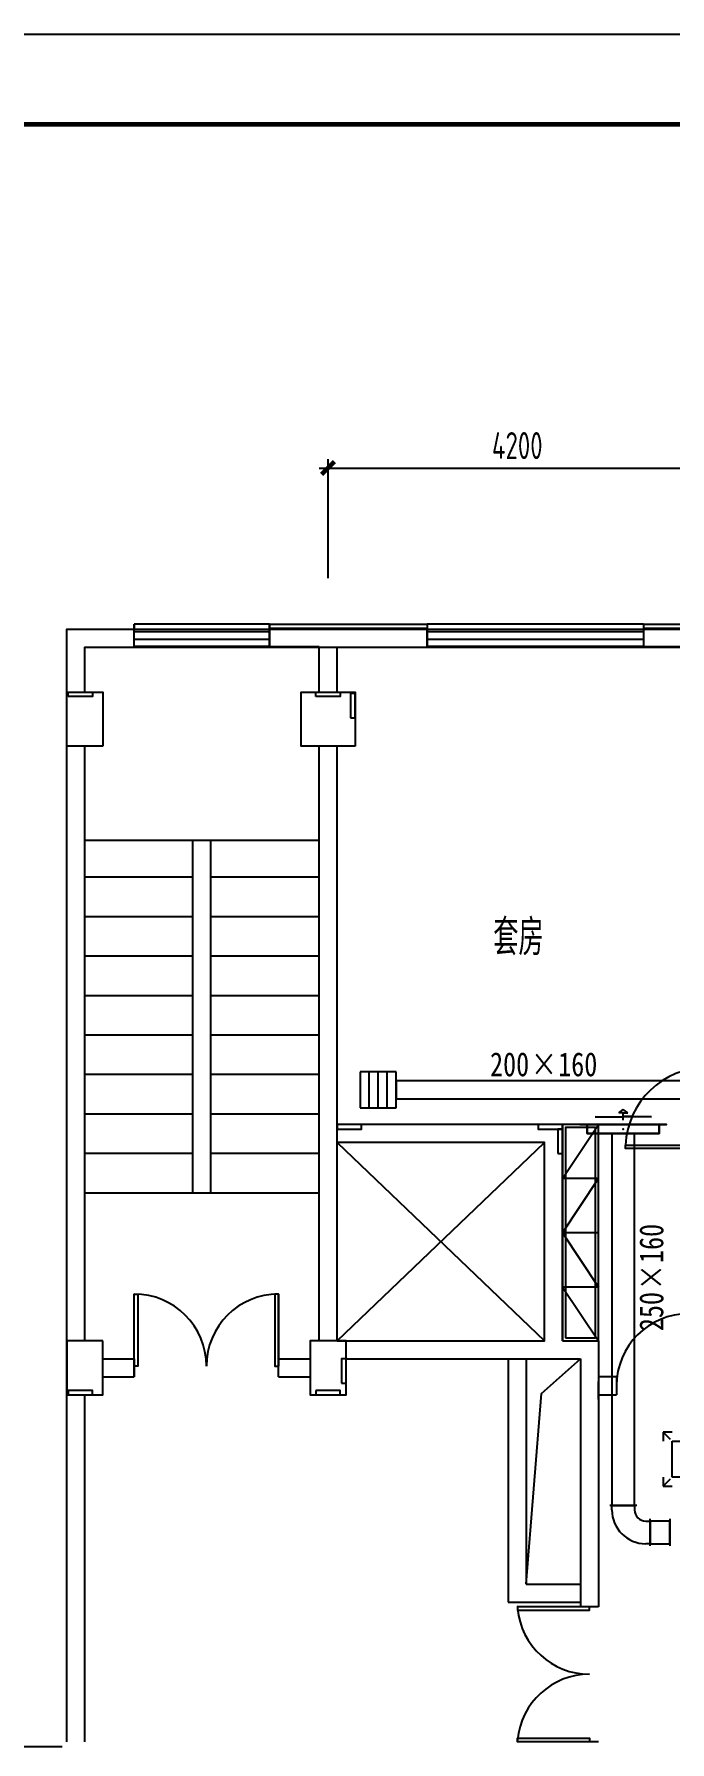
# Model space of a CAD drawing. Extents: x 428750 to 517850, y -31607 to 62245.
# Drawn here: x 445891 to 452945, y 43293 to 62245 of the extents above; entities that cross this region are included whole.
import ezdxf

# ---------------------------------------------------------------- set-up
doc = ezdxf.new("R2010")
doc.units = 0
doc.header["$LTSCALE"] = 15
for name, color, linetype in [('ACS_HFG_FK', 200, 'Continuous'), ('ACS_SFG_FK', 3, 'Continuous'), ('BORDER', 7, 'Continuous'), ('DUCT-回风标注', 3, 'Continuous'), ('DUCT-回风管', 6, 'Continuous'), ('DUCT-送风标注', 3, 'Continuous'), ('DUCT-送风法兰', 2, 'Continuous'), ('DUCT-送风管', 4, 'Continuous'), ('DUCT-送风管端线', 2, 'Continuous'), ('图层1', 7, 'Continuous'), ('图层2', 3, 'Continuous'), ('图层3', 30, 'Continuous'), ('图层4', 251, 'Continuous'), ('图层5', 86, 'Continuous')]:
    doc.layers.add(name, color=color, linetype=linetype)
doc.styles.add('TSSD_Dimension', font='Tssdeng.shx', dxfattribs={"width": 0.7, "bigfont": 'hztxt.shx'})
doc.styles.add('TSSD_Norm', font='Tssdeng.shx', dxfattribs={"width": 0.7, "bigfont": 'hztxt.shx'})
doc.styles.add('宋体', font='SIMSUN.TTC', dxfattribs={"width": 0.8})
doc.dimstyles.new('TSSD_100_100', dxfattribs={"dimtxt": 300, "dimasz": 100, "dimexe": 100, "dimexo": 250, "dimgap": 100, "dimtad": 1, "dimdec": 0, "dimzin": 0, "dimdsep": 46, "dimtxsty": 'TSSD_Dimension', "dimblk": 'ARCHTICK', "dimcen": 0, "dimdle": 100, "dimclrt": 7, "dimadec": 0, "dimazin": 0, "dimtfac": 1, "dimtdec": 0, "dimtix": 1, "dimtmove": 2, "dimatfit": 3, "dimldrblk": 'ARCHTICK', "dimfxl": 1, "dimtolj": 1, "dimtzin": 0, "dimarcsym": 0})

# ---------------------------------------------------------------- blocks, each defined once
blk = doc.blocks.new('_ArchTick')
at = {"color": 0, "const_width": 0.5}
blk.add_lwpolyline([(-0.71, -0.71), (0.71, 0.71)], dxfattribs=at)
blk = doc.blocks.new('*D121')
at = {"layer": 'Defpoints', "color": 0}
for p in [(453352, 57429), (449152, 55959), (453352, 55939)]:
    blk.add_point(p, dxfattribs=at)
at = {"layer": '图层5', "color": 0, "lineweight": -2}
for p, q in [((449052, 57429), (453452, 57429)), ((449152, 56209), (449152, 57529)), ((453352, 56189), (453352, 57529))]:
    blk.add_line(p, q, dxfattribs=at)
at = {"layer": '图层5', "color": 0, "lineweight": -2, "xscale": 100, "yscale": 100, "zscale": 100, "rotation": 180}
blk.add_blockref('_ArchTick', (449152, 57429), dxfattribs=at)
at = {"layer": '图层5', "color": 0, "lineweight": -2, "xscale": 100, "yscale": 100, "zscale": 100}
blk.add_blockref('_ArchTick', (453352, 57429), dxfattribs=at)
at = {"layer": '图层5', "color": 7, "insert": (451252, 57679), "char_height": 300, "attachment_point": 5, "style": 'TSSD_Dimension'}
blk.add_mtext('\\A1;4200', dxfattribs=at)
blk = doc.blocks.new('H-DTDFFS-7')
for p, q in [((-0.5, 0.5), (-0.5, -0.5)), ((-0.5, 0.5), (0.5, 0.5)), ((0.5, 0.6), (0.5, -0.6)), ((-0.5, -0.5), (0.5, -0.5))]:
    blk.add_line(p, q)
blk.add_point((0, 0))
mesh = blk.add_polymesh((2, 7))
for k, corner in enumerate([(-0.5, -0.5), (-0.5, -0.333), (-0.5, -0.167), (-0.5, 0), (-0.5, 0.167), (-0.5, 0.333), (-0.5, 0.5), (-0.5, -0.5, 1), (-0.5, -0.333, 1), (-0.5, -0.167, 1), (-0.5, 0, 1), (-0.5, 0.167, 1), (-0.5, 0.333, 1), (-0.5, 0.5, 1)]):
    mesh.set_mesh_vertex(divmod(k, 7), corner)
mesh = blk.add_polymesh((2, 7))
for k, corner in enumerate([(-0.5, 0.5), (-0.5, 0.5), (-0.25, 0.5), (0, 0.5), (0.25, 0.5), (0.5, 0.5), (0.5, 0.5), (-0.5, 0.5, 1), (-0.5, 0.5, 1), (-0.25, 0.5, 1), (0, 0.5, 1), (0.25, 0.5, 1), (0.5, 0.5, 1), (0.5, 0.5, 1)]):
    mesh.set_mesh_vertex(divmod(k, 7), corner)
mesh = blk.add_polymesh((2, 7))
for k, corner in enumerate([(0.5, 0.6), (0.5, 0.5), (0.5, 0.25), (0.5, 0), (0.5, -0.25), (0.5, -0.5), (0.5, -0.6), (0.5, 0.6, 1), (0.5, 0.5, 1), (0.5, 0.25, 1), (0.5, 0, 1), (0.5, -0.25, 1), (0.5, -0.5, 1), (0.5, -0.6, 1)]):
    mesh.set_mesh_vertex(divmod(k, 7), corner)
mesh = blk.add_polymesh((2, 7))
for k, corner in enumerate([(0.5, -0.5), (0.5, -0.5), (0.25, -0.5), (0, -0.5), (-0.25, -0.5), (-0.5, -0.5), (-0.5, -0.5), (0.5, -0.5, 1), (0.5, -0.5, 1), (0.25, -0.5, 1), (0, -0.5, 1), (-0.25, -0.5, 1), (-0.5, -0.5, 1), (-0.5, -0.5, 1)]):
    mesh.set_mesh_vertex(divmod(k, 7), corner)
blk = doc.blocks.new('SFFH3')
for p, q in [((-2.42, 0), (-1.91, 1.96)), ((-1.91, 1.96), (-1.91, 0.01)), ((-4, 0.31), (-5.85, 0)), ((-4, -0.31), (-5.85, 0)), ((-4, 0), (-4, 0.31)), ((0, 0), (-4, 0)), ((-4, 0), (-4, -0.31)), ((-1.91, -1.95), (-1.91, 0.01)), ((-1.42, 0), (-1.91, -1.95))]:
    blk.add_line(p, q)
blk = doc.blocks.new('H-DTDFFS-3-H')
for p, q in [((-0.5, 0.5), (-0.5, -0.5)), ((0.5, 0.5), (-0.5, 0.5)), ((-0.25, 0.5), (-0.25, -0.5)), ((0, 0.5), (0, -0.5)), ((0.25, 0.5), (0.25, -0.5)), ((0.5, -0.5), (0.5, 0.5)), ((-0.5, -0.5), (0.5, -0.5))]:
    blk.add_line(p, q)
blk = doc.blocks.new('H-DTDFFS-2')
for p, q in [((-0.5, 0.75), (-0.75, 0.75)), ((-0.75, 0.75), (-0.75, 0.5)), ((-0.75, 0.75), (-0.557, 0.557)), ((-0.5, 0.5), (0.5, 0.5)), ((-0.5, -0.5), (-0.5, 0.5)), ((0.75, 0.75), (0.5, 0.75)), ((0.5, 0.5), (0.5, -0.5)), ((0.75, 0.75), (0.557, 0.557)), ((0.75, 0.5), (0.75, 0.75)), ((-0.25, -0.25), (-0.25, 0.25)), ((-0.25, 0.25), (0.25, 0.25)), ((0.25, 0.25), (0.25, -0.25)), ((0.25, -0.25), (-0.25, -0.25)), ((-0.75, -0.5), (-0.75, -0.75)), ((-0.557, -0.557), (-0.75, -0.75)), ((-0.75, -0.75), (-0.5, -0.75)), ((0.5, -0.5), (-0.5, -0.5)), ((0.5, -0.75), (0.75, -0.75)), ((0.557, -0.557), (0.75, -0.75)), ((0.75, -0.75), (0.75, -0.5))]:
    blk.add_line(p, q)
blk.add_point((0, 0))

msp = doc.modelspace()

# ---------------------------------------------------------------- linework, layer by layer
at = {"layer": 'BORDER', "elevation": 283.476}
msp.add_lwpolyline([(428750, 20245.151), (428750, 62245.151), (517850, 62245.151), (517850, 20245.151)], close=True, dxfattribs=at)
at = {"layer": 'BORDER', "const_width": 50, "elevation": 283.476}
msp.add_lwpolyline([(431250, 21245.151), (431250, 61245.151), (516850, 61245.151), (516850, 21245.151)], close=True, dxfattribs=at)
at = {"layer": 'DUCT-回风管'}
for p, q in [((455684.8, 50630), (449910, 50630)), ((449910, 50630), (449910, 50430)), ((449910, 50430), (455684.8, 50430))]:
    msp.add_line(p, q, dxfattribs=at)
at = {"layer": 'DUCT-送风法兰'}
for p, q in [((452577.474, 45917.132), (452277.474, 45917.132)), ((452727.574, 45467.032), (452727.574, 45767.032)), ((452944.9, 45767.032), (452944.9, 45467.032))]:
    msp.add_line(p, q, dxfattribs=at)
at = {"layer": 'DUCT-送风管'}
for p, q in [((452302.474, 50043.089), (452302.474, 45917.232)), ((452552.474, 50043.089), (452302.474, 50043.089)), ((452552.474, 45917.232), (452552.474, 50043.089)), ((452302.474, 45867.032), (452302.474, 45917.032)), ((452552.474, 45917.032), (452552.474, 45867.032)), ((452677.474, 45742.032), (452727.474, 45742.032)), ((452944.8, 45742.032), (452727.674, 45742.032)), ((452727.474, 45492.032), (452677.474, 45492.032)), ((452727.674, 45492.032), (452944.8, 45492.032))]:
    msp.add_line(p, q, dxfattribs=at)
for radius in [375, 125]:
    msp.add_arc((452677.474, 45867.032), radius, 180, 270, dxfattribs=at)
at = {"layer": 'DUCT-送风管端线'}
for p, q in [((452302.474, 45917.232), (452552.474, 45917.232)), ((452302.474, 45917.032), (452552.474, 45917.032)), ((452727.474, 45492.032), (452727.474, 45742.032)), ((452727.674, 45742.032), (452727.674, 45492.032)), ((452944.8, 45492.032), (452944.8, 45742.032))]:
    msp.add_line(p, q, dxfattribs=at)
at = {"layer": '图层1'}
for p, q in [((448502.415, 55698.12, 283.476), (448502.415, 55648.12, 283.476)), ((448502.415, 55698.12, 283.476), (449152.415, 55698.12, 283.476)), ((449152.415, 55648.12, 283.476), (448502.415, 55648.12, 283.476)), ((448502.415, 55648.12, 283.476), (448502.415, 55448.12, 283.476)), ((449152.415, 55698.12, 283.476), (450252.415, 55698.12, 283.476)), ((450252.415, 55648.12, 283.476), (449152.415, 55648.12, 283.476)), ((450252.415, 55698.12, 283.476), (450252.415, 55648.12, 283.476)), ((450252.415, 55448.12, 283.476), (450252.415, 55648.12, 283.476)), ((452652.415, 55698.12, 283.476), (452652.415, 55648.12, 283.476)), ((452652.415, 55698.12, 283.476), (453552.415, 55698.12, 283.476)), ((453552.415, 55648.12, 283.476), (452652.415, 55648.12, 283.476)), ((452652.415, 55648.12, 283.476), (452652.415, 55448.12, 283.476)), ((448502.415, 55448.12, 283.476), (449052.415, 55448.12, 283.476)), ((449052.412, 54943.089, 283.476), (449052.412, 55443.089, 283.476)), ((449252.412, 54943.089, 283.476), (449252.412, 55443.089, 283.476)), ((452652.415, 55448.12, 283.476), (453552.415, 55448.12, 283.476)), ((449052.412, 47743.089, 283.476), (449052.412, 54343.089, 283.476)), ((449252.412, 47743.089, 283.476), (449252.412, 54343.089, 283.476)), ((451752.412, 47743.089, 283.476), (452152.412, 47743.089, 283.476)), ((452152.412, 47743.089, 283.476), (452152.412, 44793.089, 283.476)), ((446652.412, 47543.089, 283.476), (447002.412, 47543.089, 283.476)), ((447002.412, 47343.089, 283.476), (447002.412, 47543.089, 283.476)), ((447002.412, 47543.089, 283.476), (447002.412, 47343.089, 283.476)), ((448602.412, 47343.089, 283.476), (448602.412, 47543.089, 283.476)), ((448602.412, 47543.089, 283.476), (448952.412, 47543.089, 283.476)), ((451152.412, 47543.089, 283.476), (451152.412, 44843.089, 283.476)), ((451352.412, 47543.089, 283.476), (451352.412, 45043.089, 283.476)), ((451752.412, 47543.089, 283.476), (451952.412, 47543.089, 283.476)), ((451952.412, 47543.089, 283.476), (451952.412, 44793.089, 283.476)), ((451952.412, 47543.089, 283.476), (451952.412, 44793.089, 283.476)), ((446652.412, 47343.089, 283.476), (447002.412, 47343.089, 283.476)), ((448602.412, 47343.089, 283.476), (448952.412, 47343.089, 283.476)), ((451352.412, 45043.089, 283.476), (451952.412, 45043.089, 283.476)), ((451152.412, 44843.089, 283.476), (451952.412, 44843.089, 283.476)), ((452152.412, 44793.089, 283.476), (451952.412, 44793.089, 283.476)), ((452152.412, 43293.089, 283.476), (451952.412, 43293.089, 283.476))]:
    msp.add_line(p, q, dxfattribs=at)
at = {"layer": '图层1', "extrusion": (0, 0, -1)}
for p, q in [((448502.415, 55448.12, 283.476), (448502.415, 55698.12, 283.476)), ((450252.415, 55698.12, 283.476), (450252.415, 55448.12, 283.476)), ((452652.415, 55698.12, 283.476), (452652.415, 55448.12, 283.476))]:
    msp.add_line(p, q, dxfattribs=at)
at = {"layer": '图层1', "elevation": 283.476}
for points in [[(446252.412, 43293.089), (446252.412, 55643.089), (508952.412, 55643.089), (508952.412, 46942.884), (499802.412, 46942.884), (499802.412, 43243.089), (501652.412, 43243.089), (501652.412, 32443.089), (439052.412, 32443.089), (439052.412, 43243.089), (446202.412, 43243.089)], [(446452.412, 54943.089), (446452.412, 55443.089), (508752.412, 55443.089), (508752.412, 47142.884), (499602.412, 47142.884), (499602.412, 43043.089), (501452.412, 43043.089), (501452.412, 32643.089), (466202.412, 32643.089)], [(446452.412, 47743.089), (446452.412, 54343.089)], [(451752.412, 47743.089), (451752.412, 50143.089), (449252.412, 50143.089)], [(449252.412, 47743.089), (451552.412, 47743.089), (451552.412, 49943.089), (449252.412, 49943.089)], [(449252.412, 49943.089), (451552.412, 47743.089)], [(449252.412, 47743.089), (451552.412, 49943.089)], [(449352.412, 47543.089), (451752.412, 47543.089)], [(452352.405, 47343.102), (452152.412, 47343.089)], [(452152.412, 47093.089), (452152.412, 47293.089)], [(452352.405, 47343.102), (452352.412, 47143.089)], [(446452.412, 43293.089), (446452.412, 47143.089)], [(452152.412, 47143.089), (452352.412, 47143.089)]]:
    msp.add_lwpolyline(points, dxfattribs=at)
for points in [[(446652.412, 54343.089), (446252.412, 54343.089), (446252.412, 54943.089), (446652.412, 54943.089)], [(446267.412, 54893.089), (446267.412, 54943.089), (446537.616, 54943.089), (446537.616, 54893.089)], [(449452.412, 54343.089), (448852.412, 54343.089), (448852.412, 54943.089), (449452.412, 54943.089)], [(449017.309, 54893.089), (449017.309, 54943.089), (449287.514, 54943.089), (449287.514, 54893.089)], [(449402.412, 54657.884), (449452.412, 54657.884), (449452.412, 54928.089), (449402.412, 54928.089)], [(449252.412, 50143.089), (449252.412, 50093.089), (449522.616, 50093.089), (449522.616, 50143.089)], [(451482.207, 50143.089), (451482.207, 50093.089), (451752.412, 50093.089), (451752.412, 50143.089)], [(451702.412, 49822.884), (451752.412, 49822.884), (451752.412, 50093.089), (451702.412, 50093.089)], [(446652.412, 47743.089), (446252.412, 47743.089), (446252.412, 47143.089), (446652.412, 47143.089)], [(449352.412, 47743.089), (448952.412, 47743.089), (448952.412, 47143.089), (449352.412, 47143.089)], [(449302.412, 47272.986), (449352.412, 47272.986), (449352.412, 47543.191), (449302.412, 47543.191)], [(446267.412, 47193.089), (446267.412, 47143.089), (446537.616, 47143.089), (446537.616, 47193.089)], [(449017.309, 47193.089), (449017.309, 47143.089), (449287.514, 47143.089), (449287.514, 47193.089)]]:
    msp.add_lwpolyline(points, close=True, dxfattribs=at)
at = {"layer": '图层2'}
for p in [(447002.415, 55698.12, 283.476), (447002.415, 55448.12, 283.476)]:
    msp.add_line(p, (447002.415, 55648.12, 283.476), dxfattribs=at)
at = {"layer": '图层2', "extrusion": (0, 0, -1)}
for p, q in [((448502.415, 55698.12, 283.476), (447002.415, 55698.12, 283.476)), ((447002.415, 55448.12, 283.476), (447002.415, 55698.12, 283.476)), ((447002.415, 55614.787, 283.476), (448502.415, 55614.787, 283.476)), ((447002.415, 55531.453, 283.476), (448502.415, 55531.453, 283.476)), ((452652.415, 55698.12, 283.476), (450252.415, 55698.12, 283.476)), ((450252.415, 55614.787, 283.476), (452652.415, 55614.787, 283.476)), ((450252.415, 55531.453, 283.476), (452652.415, 55531.453, 283.476)), ((448502.415, 55448.12, 283.476), (447002.415, 55448.12, 283.476)), ((452652.415, 55448.12, 283.476), (450252.415, 55448.12, 283.476))]:
    msp.add_line(p, q, dxfattribs=at)
at = {"layer": '图层3'}
for p, q in [((451752.412, 49545.256, 283.476), (452152.412, 50143.089, 283.476)), ((451752.412, 48943.089, 283.476), (452152.412, 49545.256, 283.476)), ((452152.412, 49545.256, 283.476), (451752.412, 49545.256, 283.476)), ((452152.412, 48943.089, 283.476), (451752.412, 48943.089, 283.476)), ((451752.412, 48943.089, 283.476), (452152.412, 48340.922, 283.476)), ((452152.412, 48340.922, 283.476), (451752.412, 48340.922, 283.476)), ((451752.412, 48340.922, 283.476), (452152.412, 47743.089, 283.476)), ((448602.412, 48263.089, 283.476), (448602.412, 47463.089, 283.476)), ((451255.457, 44793.355, 283.476), (452052.412, 44793.089, 283.476))]:
    msp.add_line(p, q, dxfattribs=at)
at = {"layer": '图层3', "elevation": 283.476}
for points in [[(451752.412, 47743.089), (452152.412, 47743.089), (452152.412, 50143.089), (451752.412, 50143.089)], [(451785.412, 47776.089), (452119.412, 47776.089), (452119.412, 50110.089), (451785.412, 50110.089)], [(453352.412, 49876.307), (452453.304, 49876.307), (452453.304, 49916.364), (453352.412, 49916.364)], [(447002.412, 47463.089), (447002.412, 48263.089), (447042.412, 48263.089), (447042.412, 47463.089), (447002.412, 47463.089)], [(448602.412, 47463.089), (448602.412, 48263.089), (448562.412, 48263.089), (448562.412, 47463.089), (448602.412, 47463.089)], [(452052.412, 44793.089), (451255.457, 44793.355), (451255.457, 44753.355), (452052.412, 44753.089), (452052.412, 44793.089)], [(452052.412, 43293.089), (451255.457, 43292.822), (451255.457, 43332.822), (452052.412, 43333.089), (452052.412, 43293.089)]]:
    msp.add_lwpolyline(points, close=True, dxfattribs=at)
at = {"layer": '图层3'}
for centre, radius, start, end in [((453352.412, 49876.307, 283.476), 900, 90, 177.4490477), ((447002.412, 47463.089, 283.476), 800, 0, 90), ((448602.412, 47463.089, 283.476), 800, 90, 180), ((453152.412, 47244.088, 283.476), 800, 90, 180), ((453152.412, 47244.088, 283.476), 800, 90, 180), ((452052.412, 44843.089, 283.476), 800, 185.0006446, 270), ((452052.412, 43243.089, 283.476), 800, 90, 174.9993554)]:
    msp.add_arc(centre, radius, start, end, dxfattribs=at)
at = {"layer": '图层4'}
for p, q in [((449052.412, 53296.522, 283.476), (446452.412, 53296.522, 283.476)), ((447651.843, 49386.436, 283.476), (447651.843, 53296.522, 283.476)), ((447852.98, 49386.436, 283.476), (447852.98, 53296.522, 283.476)), ((446452.412, 52892.71, 283.476), (447651.843, 52892.71, 283.476)), ((447852.98, 52892.71, 283.476), (449052.412, 52892.71, 283.476)), ((446452.412, 52454.426, 283.476), (447651.843, 52454.426, 283.476)), ((447852.98, 52454.426, 283.476), (449052.412, 52454.426, 283.476)), ((446452.412, 52016.141, 283.476), (447651.843, 52016.141, 283.476)), ((447852.98, 52016.141, 283.476), (449052.412, 52016.141, 283.476)), ((446452.412, 51577.857, 283.476), (447651.843, 51577.857, 283.476)), ((447852.98, 51577.857, 283.476), (449052.412, 51577.857, 283.476)), ((446452.412, 51139.573, 283.476), (447651.843, 51139.573, 283.476)), ((447852.98, 51139.573, 283.476), (449052.412, 51139.573, 283.476)), ((446452.412, 50701.288, 283.476), (447651.843, 50701.288, 283.476)), ((447852.98, 50701.288, 283.476), (449052.412, 50701.288, 283.476)), ((446452.412, 50263.004, 283.476), (447651.843, 50263.004, 283.476)), ((447852.98, 50263.004, 283.476), (449052.412, 50263.004, 283.476)), ((446452.412, 49824.72, 283.476), (447651.843, 49824.72, 283.476)), ((447852.98, 49824.72, 283.476), (449052.412, 49824.72, 283.476)), ((446452.412, 49386.436, 283.476), (449052.412, 49386.436, 283.476)), ((451522.708, 47158.494, 283.476), (451952.412, 47543.089, 283.476)), ((451352.412, 45043.089, 283.476), (451522.708, 47158.494, 283.476))]:
    msp.add_line(p, q, dxfattribs=at)

# ---------------------------------------------------------------- block references
at = {"layer": 'ACS_HFG_FK', "xscale": 400, "yscale": 400, "rotation": 180}
msp.add_blockref('H-DTDFFS-3-H', (449710, 50530), dxfattribs=at)
at = {"layer": 'ACS_SFG_FK', "xscale": 20, "yscale": 160, "rotation": 270}
msp.add_blockref('SFFH3', (452427.474, 50193.089, 383.476), dxfattribs=at)
at = {"layer": 'ACS_SFG_FK', "xscale": 100, "yscale": 800, "zscale": 200, "rotation": 90}
msp.add_blockref('H-DTDFFS-7', (452427.474, 50093.089, 283.476), dxfattribs=at)
at = {"layer": 'ACS_SFG_FK', "xscale": 400, "yscale": 400}
msp.add_blockref('H-DTDFFS-2', (453170, 46429.638), dxfattribs=at)

# ---------------------------------------------------------------- texts
at = {"layer": 'DUCT-回风标注', "color": 7, "style": '宋体', "width": 0.8}
for s, height, p in [('200', 265.8228, (450949.916, 50680, 2900)), ('×', 265.823, (451403.586, 50680, 2900)), ('160', 265.8228, (451706.034, 50680, 2900))]:
    msp.add_text(s, height=height, dxfattribs=at).set_placement(p)
at = {"layer": 'DUCT-送风标注', "color": 7, "style": '宋体', "width": 0.8}
for s, height, p in [('160', 265.8228, (452872.474, 48607.578, 2900)), ('×', 265.823, (452872.474, 48305.131, 2900)), ('250', 265.8228, (452872.474, 47851.46, 2900))]:
    msp.add_text(s, height=height, rotation=90, dxfattribs=at).set_placement(p)
at = {"layer": '图层5', "style": 'TSSD_Norm', "width": 0.7}
msp.add_text('套房', height=400, dxfattribs=at).set_placement((450985.422, 52021.245, 283.476))

# ---------------------------------------------------------------- dimensions: what is measured, and where the dimension line sits
at = {"layer": '图层5'}
dim = msp.add_linear_dim(base=(453352.412, 57429.223, 283.476), p1=(449152.412, 55958.944, 283.476), p2=(453352.412, 55939.153, 283.476), dimstyle='TSSD_100_100', dxfattribs=at)
dim.commit()
dim.dimension.update_dxf_attribs({"geometry": '*D121', "text_midpoint": (451252.412, 57679.223, 283.476)})

doc.saveas('drawing.dxf')
